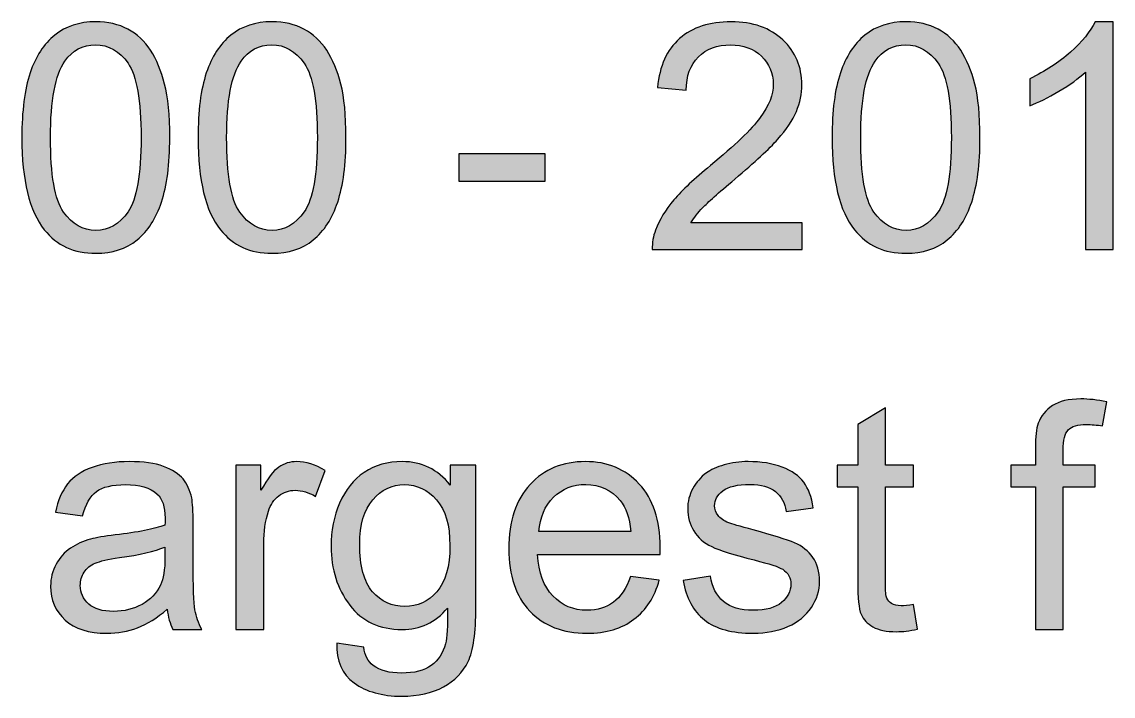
# Model space of a CAD drawing. Extents: x 65 to 355, y 40 to 244.
# Drawn here: x 205.5 to 216.43, y 40.75 to 47.51 of the extents above; entities that cross this region are included whole.
import ezdxf

# ---------------------------------------------------------------- set-up
doc = ezdxf.new("R2010")
doc.units = 0
doc.header["$MEASUREMENT"] = 0
doc.layers.add('COPYRIGHT_NOTICE', color=7, linetype='CONTINUOUS')

# ---------------------------------------------------------------- blocks, each defined once
blk = doc.blocks.new('BLOCK_7')
at = {"layer": 'COPYRIGHT_NOTICE'}
h = blk.add_hatch(color=7, dxfattribs=at)
h.dxf.hatch_style = 2
edge = h.paths.add_edge_path()
edge.add_spline(control_points=[(205.499, 46.351), (205.499, 46.619), (205.526, 46.835), (205.582, 46.999), (205.637, 47.163), (205.719, 47.289), (205.828, 47.378), (205.937, 47.467), (206.074, 47.512), (206.24, 47.512), (206.362, 47.512), (206.469, 47.487), (206.561, 47.438), (206.653, 47.389), (206.729, 47.318), (206.789, 47.226), (206.849, 47.133), (206.896, 47.02), (206.93, 46.888), (206.964, 46.755), (206.981, 46.576), (206.981, 46.351), (206.981, 46.084), (206.953, 45.869), (206.899, 45.705), (206.844, 45.541), (206.762, 45.414), (206.653, 45.325), (206.544, 45.235), (206.406, 45.191), (206.24, 45.191), (206.021, 45.191), (205.849, 45.269), (205.724, 45.427), (205.574, 45.615), (205.499, 45.923), (205.499, 46.351)], knot_values=[0, 0, 0, 0, 1, 1, 1, 2, 2, 2, 3, 3, 3, 4, 4, 4, 5, 5, 5, 6, 6, 6, 7, 7, 7, 8, 8, 8, 9, 9, 9, 10, 10, 10, 11, 11, 11, 12, 12, 12, 12], degree=3, periodic=1)
edge = h.paths.add_edge_path()
edge.add_spline(control_points=[(205.786, 46.351), (205.786, 45.977), (205.829, 45.729), (205.916, 45.605), (206.004, 45.482), (206.112, 45.42), (206.24, 45.42), (206.368, 45.42), (206.476, 45.482), (206.563, 45.607), (206.65, 45.731), (206.694, 45.979), (206.694, 46.351), (206.694, 46.724), (206.65, 46.973), (206.563, 47.096), (206.476, 47.219), (206.367, 47.281), (206.237, 47.281), (206.109, 47.281), (206.006, 47.226), (205.93, 47.118), (205.834, 46.979), (205.786, 46.723), (205.786, 46.351)], knot_values=[0, 0, 0, 0, 1, 1, 1, 2, 2, 2, 3, 3, 3, 4, 4, 4, 5, 5, 5, 6, 6, 6, 7, 7, 7, 8, 8, 8, 8], degree=3, periodic=1)
h = blk.add_hatch(color=7, dxfattribs=at)
h.dxf.hatch_style = 2
edge = h.paths.add_edge_path()
edge.add_spline(control_points=[(207.265, 46.351), (207.265, 46.619), (207.292, 46.835), (207.347, 46.999), (207.403, 47.163), (207.485, 47.289), (207.594, 47.378), (207.703, 47.467), (207.84, 47.512), (208.006, 47.512), (208.128, 47.512), (208.234, 47.487), (208.326, 47.438), (208.418, 47.389), (208.494, 47.318), (208.554, 47.226), (208.614, 47.133), (208.661, 47.02), (208.695, 46.888), (208.73, 46.755), (208.747, 46.576), (208.747, 46.351), (208.747, 46.084), (208.719, 45.869), (208.664, 45.705), (208.61, 45.541), (208.528, 45.414), (208.419, 45.325), (208.31, 45.235), (208.172, 45.191), (208.006, 45.191), (207.786, 45.191), (207.614, 45.269), (207.489, 45.427), (207.339, 45.615), (207.265, 45.923), (207.265, 46.351)], knot_values=[0, 0, 0, 0, 1, 1, 1, 2, 2, 2, 3, 3, 3, 4, 4, 4, 5, 5, 5, 6, 6, 6, 7, 7, 7, 8, 8, 8, 9, 9, 9, 10, 10, 10, 11, 11, 11, 12, 12, 12, 12], degree=3, periodic=1)
edge = h.paths.add_edge_path()
edge.add_spline(control_points=[(207.551, 46.351), (207.551, 45.977), (207.595, 45.729), (207.682, 45.605), (207.77, 45.482), (207.877, 45.42), (208.006, 45.42), (208.134, 45.42), (208.241, 45.482), (208.329, 45.607), (208.416, 45.731), (208.46, 45.979), (208.46, 46.351), (208.46, 46.724), (208.416, 46.973), (208.329, 47.096), (208.241, 47.219), (208.133, 47.281), (208.002, 47.281), (207.874, 47.281), (207.772, 47.226), (207.696, 47.118), (207.599, 46.979), (207.551, 46.723), (207.551, 46.351)], knot_values=[0, 0, 0, 0, 1, 1, 1, 2, 2, 2, 3, 3, 3, 4, 4, 4, 5, 5, 5, 6, 6, 6, 7, 7, 7, 8, 8, 8, 8], degree=3, periodic=1)
h = blk.add_hatch(color=7, dxfattribs=at)
h.dxf.hatch_style = 2
edge = h.paths.add_edge_path()
edge.add_spline(control_points=[(213.318, 45.498), (213.318, 45.498), (213.318, 45.23), (213.318, 45.23), (213.318, 45.23), (211.816, 45.23), (211.816, 45.23), (211.814, 45.297), (211.825, 45.361), (211.849, 45.423), (211.887, 45.526), (211.948, 45.627), (212.033, 45.726), (212.117, 45.825), (212.239, 45.94), (212.398, 46.07), (212.644, 46.272), (212.811, 46.433), (212.898, 46.551), (212.985, 46.67), (213.029, 46.781), (213.029, 46.887), (213.029, 46.997), (212.989, 47.091), (212.91, 47.167), (212.831, 47.243), (212.728, 47.281), (212.601, 47.281), (212.466, 47.281), (212.359, 47.24), (212.278, 47.16), (212.198, 47.079), (212.157, 46.967), (212.156, 46.825), (212.156, 46.825), (211.869, 46.854), (211.869, 46.854), (211.889, 47.068), (211.962, 47.231), (212.09, 47.344), (212.219, 47.456), (212.391, 47.512), (212.607, 47.512), (212.825, 47.512), (212.998, 47.451), (213.125, 47.33), (213.252, 47.209), (213.315, 47.059), (213.315, 46.881), (213.315, 46.79), (213.297, 46.7), (213.26, 46.612), (213.222, 46.525), (213.16, 46.432), (213.074, 46.335), (212.988, 46.238), (212.845, 46.104), (212.644, 45.935), (212.477, 45.794), (212.369, 45.699), (212.322, 45.649), (212.274, 45.599), (212.235, 45.548), (212.204, 45.498), (212.204, 45.498), (213.318, 45.498), (213.318, 45.498)], knot_values=[0, 0, 0, 0, 1, 1, 1, 2, 2, 2, 3, 3, 3, 4, 4, 4, 5, 5, 5, 6, 6, 6, 7, 7, 7, 8, 8, 8, 9, 9, 9, 10, 10, 10, 11, 11, 11, 12, 12, 12, 13, 13, 13, 14, 14, 14, 15, 15, 15, 16, 16, 16, 17, 17, 17, 18, 18, 18, 19, 19, 19, 20, 20, 20, 21, 21, 21, 22, 22, 22, 22], degree=3, periodic=1)
h = blk.add_hatch(color=7, dxfattribs=at)
h.dxf.hatch_style = 2
edge = h.paths.add_edge_path()
edge.add_spline(control_points=[(213.618, 46.351), (213.618, 46.619), (213.645, 46.835), (213.701, 46.999), (213.756, 47.163), (213.838, 47.289), (213.947, 47.378), (214.056, 47.467), (214.193, 47.512), (214.359, 47.512), (214.481, 47.512), (214.587, 47.487), (214.68, 47.438), (214.771, 47.389), (214.848, 47.318), (214.907, 47.226), (214.967, 47.133), (215.015, 47.02), (215.048, 46.888), (215.083, 46.755), (215.1, 46.576), (215.1, 46.351), (215.1, 46.084), (215.072, 45.869), (215.017, 45.705), (214.963, 45.541), (214.881, 45.414), (214.772, 45.325), (214.663, 45.235), (214.525, 45.191), (214.359, 45.191), (214.14, 45.191), (213.967, 45.269), (213.843, 45.427), (213.692, 45.615), (213.618, 45.923), (213.618, 46.351)], knot_values=[0, 0, 0, 0, 1, 1, 1, 2, 2, 2, 3, 3, 3, 4, 4, 4, 5, 5, 5, 6, 6, 6, 7, 7, 7, 8, 8, 8, 9, 9, 9, 10, 10, 10, 11, 11, 11, 12, 12, 12, 12], degree=3, periodic=1)
edge = h.paths.add_edge_path()
edge.add_spline(control_points=[(213.905, 46.351), (213.905, 45.977), (213.948, 45.729), (214.036, 45.605), (214.123, 45.482), (214.231, 45.42), (214.359, 45.42), (214.487, 45.42), (214.594, 45.482), (214.682, 45.607), (214.769, 45.731), (214.813, 45.979), (214.813, 46.351), (214.813, 46.724), (214.769, 46.973), (214.682, 47.096), (214.594, 47.219), (214.486, 47.281), (214.356, 47.281), (214.227, 47.281), (214.125, 47.226), (214.049, 47.118), (213.952, 46.979), (213.905, 46.723), (213.905, 46.351)], knot_values=[0, 0, 0, 0, 1, 1, 1, 2, 2, 2, 3, 3, 3, 4, 4, 4, 5, 5, 5, 6, 6, 6, 7, 7, 7, 8, 8, 8, 8], degree=3, periodic=1)
h = blk.add_hatch(color=7, dxfattribs=at)
h.dxf.hatch_style = 2
edge = h.paths.add_edge_path()
edge.add_spline(control_points=[(216.435, 45.23), (216.435, 45.23), (216.156, 45.23), (216.156, 45.23), (216.156, 45.23), (216.156, 47.008), (216.156, 47.008), (216.088, 46.944), (216, 46.879), (215.891, 46.816), (215.782, 46.751), (215.684, 46.703), (215.598, 46.671), (215.598, 46.671), (215.598, 46.941), (215.598, 46.941), (215.753, 47.015), (215.89, 47.103), (216.007, 47.208), (216.123, 47.312), (216.206, 47.413), (216.255, 47.512), (216.255, 47.512), (216.435, 47.512), (216.435, 47.512), (216.435, 47.512), (216.435, 45.23), (216.435, 45.23)], knot_values=[0, 0, 0, 0, 1, 1, 1, 2, 2, 2, 3, 3, 3, 4, 4, 4, 5, 5, 5, 6, 6, 6, 7, 7, 7, 8, 8, 8, 9, 9, 9, 9], degree=3, periodic=1)
h = blk.add_hatch(color=7, dxfattribs=at)
h.dxf.hatch_style = 2
h.paths.add_polyline_path([(209.881, 45.912), (209.881, 46.192), (210.739, 46.192), (210.739, 45.912)])
h = blk.add_hatch(color=7, dxfattribs=at)
h.dxf.hatch_style = 2
edge = h.paths.add_edge_path()
edge.add_spline(control_points=[(214.433, 41.669), (214.433, 41.669), (214.473, 41.423), (214.473, 41.423), (214.395, 41.406), (214.325, 41.398), (214.263, 41.398), (214.161, 41.398), (214.083, 41.414), (214.027, 41.446), (213.971, 41.478), (213.932, 41.52), (213.909, 41.572), (213.886, 41.625), (213.875, 41.735), (213.875, 41.902), (213.875, 41.902), (213.875, 42.849), (213.875, 42.849), (213.875, 42.849), (213.67, 42.849), (213.67, 42.849), (213.67, 42.849), (213.67, 43.066), (213.67, 43.066), (213.67, 43.066), (213.875, 43.066), (213.875, 43.066), (213.875, 43.066), (213.875, 43.474), (213.875, 43.474), (213.875, 43.474), (214.153, 43.641), (214.153, 43.641), (214.153, 43.641), (214.153, 43.066), (214.153, 43.066), (214.153, 43.066), (214.433, 43.066), (214.433, 43.066), (214.433, 43.066), (214.433, 42.849), (214.433, 42.849), (214.433, 42.849), (214.153, 42.849), (214.153, 42.849), (214.153, 42.849), (214.153, 41.886), (214.153, 41.886), (214.153, 41.807), (214.157, 41.756), (214.167, 41.733), (214.177, 41.71), (214.193, 41.692), (214.215, 41.679), (214.237, 41.665), (214.269, 41.658), (214.31, 41.658), (214.341, 41.658), (214.382, 41.662), (214.433, 41.669)], knot_values=[0, 0, 0, 0, 1, 1, 1, 2, 2, 2, 3, 3, 3, 4, 4, 4, 5, 5, 5, 6, 6, 6, 7, 7, 7, 8, 8, 8, 9, 9, 9, 10, 10, 10, 11, 11, 11, 12, 12, 12, 13, 13, 13, 14, 14, 14, 15, 15, 15, 16, 16, 16, 17, 17, 17, 18, 18, 18, 19, 19, 19, 20, 20, 20, 20], degree=3, periodic=1)
h = blk.add_hatch(color=7, dxfattribs=at)
h.dxf.hatch_style = 2
edge = h.paths.add_edge_path()
edge.add_spline(control_points=[(215.655, 41.42), (215.655, 41.42), (215.655, 42.849), (215.655, 42.849), (215.655, 42.849), (215.408, 42.849), (215.408, 42.849), (215.408, 42.849), (215.408, 43.066), (215.408, 43.066), (215.408, 43.066), (215.655, 43.066), (215.655, 43.066), (215.655, 43.066), (215.655, 43.241), (215.655, 43.241), (215.655, 43.352), (215.664, 43.434), (215.684, 43.488), (215.711, 43.56), (215.758, 43.619), (215.826, 43.664), (215.894, 43.709), (215.989, 43.731), (216.11, 43.731), (216.189, 43.731), (216.276, 43.722), (216.371, 43.703), (216.371, 43.703), (216.329, 43.46), (216.329, 43.46), (216.271, 43.47), (216.216, 43.475), (216.165, 43.475), (216.08, 43.475), (216.02, 43.457), (215.985, 43.421), (215.95, 43.385), (215.932, 43.317), (215.932, 43.218), (215.932, 43.218), (215.932, 43.066), (215.932, 43.066), (215.932, 43.066), (216.253, 43.066), (216.253, 43.066), (216.253, 43.066), (216.253, 42.849), (216.253, 42.849), (216.253, 42.849), (215.932, 42.849), (215.932, 42.849), (215.932, 42.849), (215.932, 41.42), (215.932, 41.42), (215.932, 41.42), (215.655, 41.42), (215.655, 41.42)], knot_values=[0, 0, 0, 0, 1, 1, 1, 2, 2, 2, 3, 3, 3, 4, 4, 4, 5, 5, 5, 6, 6, 6, 7, 7, 7, 8, 8, 8, 9, 9, 9, 10, 10, 10, 11, 11, 11, 12, 12, 12, 13, 13, 13, 14, 14, 14, 15, 15, 15, 16, 16, 16, 17, 17, 17, 18, 18, 18, 19, 19, 19, 19], degree=3, periodic=1)
h = blk.add_hatch(color=7, dxfattribs=at)
h.dxf.hatch_style = 2
edge = h.paths.add_edge_path()
edge.add_spline(control_points=[(206.956, 41.623), (206.853, 41.535), (206.753, 41.473), (206.658, 41.437), (206.562, 41.401), (206.459, 41.382), (206.35, 41.382), (206.169, 41.382), (206.03, 41.427), (205.933, 41.515), (205.836, 41.603), (205.787, 41.716), (205.787, 41.854), (205.787, 41.934), (205.805, 42.008), (205.842, 42.075), (205.879, 42.141), (205.927, 42.195), (205.986, 42.235), (206.046, 42.275), (206.113, 42.306), (206.187, 42.326), (206.242, 42.341), (206.325, 42.355), (206.435, 42.368), (206.66, 42.395), (206.826, 42.427), (206.933, 42.465), (206.934, 42.503), (206.934, 42.527), (206.934, 42.537), (206.934, 42.651), (206.908, 42.731), (206.855, 42.778), (206.784, 42.841), (206.678, 42.872), (206.537, 42.872), (206.406, 42.872), (206.309, 42.849), (206.247, 42.803), (206.184, 42.757), (206.138, 42.676), (206.108, 42.559), (206.108, 42.559), (205.835, 42.597), (205.835, 42.597), (205.86, 42.713), (205.901, 42.807), (205.958, 42.879), (206.014, 42.951), (206.097, 43.007), (206.204, 43.045), (206.312, 43.084), (206.436, 43.103), (206.578, 43.103), (206.718, 43.103), (206.833, 43.087), (206.92, 43.054), (207.008, 43.021), (207.073, 42.979), (207.114, 42.929), (207.155, 42.879), (207.184, 42.815), (207.201, 42.739), (207.21, 42.691), (207.215, 42.605), (207.215, 42.481), (207.215, 42.481), (207.215, 42.109), (207.215, 42.109), (207.215, 41.85), (207.221, 41.686), (207.233, 41.617), (207.245, 41.549), (207.268, 41.483), (207.303, 41.42), (207.303, 41.42), (207.012, 41.42), (207.012, 41.42), (206.983, 41.478), (206.964, 41.545), (206.956, 41.623)], knot_values=[0, 0, 0, 0, 1, 1, 1, 2, 2, 2, 3, 3, 3, 4, 4, 4, 5, 5, 5, 6, 6, 6, 7, 7, 7, 8, 8, 8, 9, 9, 9, 10, 10, 10, 11, 11, 11, 12, 12, 12, 13, 13, 13, 14, 14, 14, 15, 15, 15, 16, 16, 16, 17, 17, 17, 18, 18, 18, 19, 19, 19, 20, 20, 20, 21, 21, 21, 22, 22, 22, 23, 23, 23, 24, 24, 24, 25, 25, 25, 26, 26, 26, 27, 27, 27, 27], degree=3, periodic=1)
edge = h.paths.add_edge_path()
edge.add_spline(control_points=[(206.933, 42.246), (206.831, 42.204), (206.68, 42.169), (206.477, 42.14), (206.362, 42.124), (206.281, 42.105), (206.234, 42.085), (206.186, 42.064), (206.149, 42.034), (206.124, 41.994), (206.098, 41.954), (206.085, 41.91), (206.085, 41.861), (206.085, 41.787), (206.113, 41.725), (206.169, 41.675), (206.225, 41.626), (206.308, 41.601), (206.417, 41.601), (206.524, 41.601), (206.62, 41.625), (206.703, 41.672), (206.787, 41.719), (206.849, 41.783), (206.888, 41.865), (206.918, 41.928), (206.933, 42.021), (206.933, 42.144), (206.933, 42.144), (206.933, 42.246), (206.933, 42.246)], knot_values=[0, 0, 0, 0, 1, 1, 1, 2, 2, 2, 3, 3, 3, 4, 4, 4, 5, 5, 5, 6, 6, 6, 7, 7, 7, 8, 8, 8, 9, 9, 9, 10, 10, 10, 10], degree=3, periodic=1)
h = blk.add_hatch(color=7, dxfattribs=at)
h.dxf.hatch_style = 2
edge = h.paths.add_edge_path()
edge.add_spline(control_points=[(207.644, 41.42), (207.644, 41.42), (207.644, 43.066), (207.644, 43.066), (207.644, 43.066), (207.895, 43.066), (207.895, 43.066), (207.895, 43.066), (207.895, 42.816), (207.895, 42.816), (207.96, 42.933), (208.019, 43.01), (208.073, 43.048), (208.127, 43.085), (208.187, 43.103), (208.252, 43.103), (208.346, 43.103), (208.442, 43.073), (208.539, 43.013), (208.539, 43.013), (208.443, 42.754), (208.443, 42.754), (208.375, 42.795), (208.306, 42.815), (208.238, 42.815), (208.177, 42.815), (208.122, 42.797), (208.074, 42.76), (208.025, 42.723), (207.991, 42.672), (207.97, 42.607), (207.939, 42.508), (207.923, 42.399), (207.923, 42.282), (207.923, 42.282), (207.923, 41.42), (207.923, 41.42), (207.923, 41.42), (207.644, 41.42), (207.644, 41.42)], knot_values=[0, 0, 0, 0, 1, 1, 1, 2, 2, 2, 3, 3, 3, 4, 4, 4, 5, 5, 5, 6, 6, 6, 7, 7, 7, 8, 8, 8, 9, 9, 9, 10, 10, 10, 11, 11, 11, 12, 12, 12, 13, 13, 13, 13], degree=3, periodic=1)
h = blk.add_hatch(color=7, dxfattribs=at)
h.dxf.hatch_style = 2
edge = h.paths.add_edge_path()
edge.add_spline(control_points=[(208.654, 41.283), (208.654, 41.283), (208.925, 41.243), (208.925, 41.243), (208.936, 41.159), (208.968, 41.098), (209.019, 41.06), (209.089, 41.008), (209.183, 40.983), (209.303, 40.983), (209.432, 40.983), (209.532, 41.008), (209.602, 41.06), (209.673, 41.112), (209.72, 41.184), (209.745, 41.277), (209.759, 41.334), (209.766, 41.453), (209.765, 41.635), (209.643, 41.491), (209.491, 41.42), (209.309, 41.42), (209.083, 41.42), (208.908, 41.501), (208.784, 41.665), (208.66, 41.828), (208.598, 42.024), (208.598, 42.252), (208.598, 42.409), (208.626, 42.554), (208.683, 42.687), (208.74, 42.82), (208.822, 42.922), (208.93, 42.995), (209.038, 43.067), (209.165, 43.103), (209.311, 43.103), (209.505, 43.103), (209.665, 43.025), (209.792, 42.868), (209.792, 42.868), (209.792, 43.066), (209.792, 43.066), (209.792, 43.066), (210.049, 43.066), (210.049, 43.066), (210.049, 43.066), (210.049, 41.643), (210.049, 41.643), (210.049, 41.387), (210.023, 41.205), (209.971, 41.098), (209.918, 40.991), (209.836, 40.906), (209.723, 40.844), (209.609, 40.782), (209.47, 40.751), (209.305, 40.751), (209.108, 40.751), (208.95, 40.796), (208.829, 40.884), (208.708, 40.973), (208.649, 41.106), (208.654, 41.283)], knot_values=[0, 0, 0, 0, 1, 1, 1, 2, 2, 2, 3, 3, 3, 4, 4, 4, 5, 5, 5, 6, 6, 6, 7, 7, 7, 8, 8, 8, 9, 9, 9, 10, 10, 10, 11, 11, 11, 12, 12, 12, 13, 13, 13, 14, 14, 14, 15, 15, 15, 16, 16, 16, 17, 17, 17, 18, 18, 18, 19, 19, 19, 20, 20, 20, 21, 21, 21, 21], degree=3, periodic=1)
edge = h.paths.add_edge_path()
edge.add_spline(control_points=[(208.885, 42.272), (208.885, 42.056), (208.927, 41.899), (209.013, 41.799), (209.099, 41.7), (209.207, 41.651), (209.336, 41.651), (209.464, 41.651), (209.571, 41.7), (209.658, 41.799), (209.745, 41.898), (209.788, 42.052), (209.788, 42.263), (209.788, 42.465), (209.744, 42.617), (209.654, 42.719), (209.565, 42.821), (209.457, 42.872), (209.331, 42.872), (209.207, 42.872), (209.102, 42.822), (209.015, 42.721), (208.928, 42.62), (208.885, 42.471), (208.885, 42.272)], knot_values=[0, 0, 0, 0, 1, 1, 1, 2, 2, 2, 3, 3, 3, 4, 4, 4, 5, 5, 5, 6, 6, 6, 7, 7, 7, 8, 8, 8, 8], degree=3, periodic=1)
h = blk.add_hatch(color=7, dxfattribs=at)
h.dxf.hatch_style = 2
edge = h.paths.add_edge_path()
edge.add_spline(control_points=[(211.598, 41.95), (211.598, 41.95), (211.886, 41.914), (211.886, 41.914), (211.84, 41.746), (211.756, 41.615), (211.633, 41.522), (211.51, 41.429), (211.353, 41.382), (211.162, 41.382), (210.921, 41.382), (210.73, 41.457), (210.589, 41.605), (210.448, 41.753), (210.378, 41.961), (210.378, 42.229), (210.378, 42.506), (210.449, 42.721), (210.591, 42.874), (210.734, 43.027), (210.919, 43.103), (211.146, 43.103), (211.367, 43.103), (211.546, 43.028), (211.686, 42.878), (211.825, 42.728), (211.895, 42.518), (211.895, 42.246), (211.895, 42.229), (211.895, 42.204), (211.894, 42.171), (211.894, 42.171), (210.666, 42.171), (210.666, 42.171), (210.676, 41.991), (210.728, 41.852), (210.819, 41.756), (210.912, 41.66), (211.026, 41.612), (211.164, 41.612), (211.266, 41.612), (211.353, 41.639), (211.426, 41.693), (211.498, 41.746), (211.555, 41.832), (211.598, 41.95)], knot_values=[0, 0, 0, 0, 1, 1, 1, 2, 2, 2, 3, 3, 3, 4, 4, 4, 5, 5, 5, 6, 6, 6, 7, 7, 7, 8, 8, 8, 9, 9, 9, 10, 10, 10, 11, 11, 11, 12, 12, 12, 13, 13, 13, 14, 14, 14, 15, 15, 15, 15], degree=3, periodic=1)
edge = h.paths.add_edge_path()
edge.add_spline(control_points=[(210.681, 42.401), (210.681, 42.401), (211.601, 42.401), (211.601, 42.401), (211.588, 42.539), (211.553, 42.643), (211.495, 42.713), (211.406, 42.82), (211.291, 42.874), (211.15, 42.874), (211.021, 42.874), (210.914, 42.831), (210.826, 42.745), (210.739, 42.659), (210.691, 42.545), (210.681, 42.401)], knot_values=[0, 0, 0, 0, 1, 1, 1, 2, 2, 2, 3, 3, 3, 4, 4, 4, 5, 5, 5, 5], degree=3, periodic=1)
h = blk.add_hatch(color=7, dxfattribs=at)
h.dxf.hatch_style = 2
edge = h.paths.add_edge_path()
edge.add_spline(control_points=[(212.125, 41.911), (212.125, 41.911), (212.4, 41.954), (212.4, 41.954), (212.416, 41.844), (212.459, 41.759), (212.53, 41.7), (212.601, 41.642), (212.7, 41.612), (212.827, 41.612), (212.955, 41.612), (213.05, 41.638), (213.112, 41.69), (213.174, 41.742), (213.205, 41.803), (213.205, 41.874), (213.205, 41.937), (213.178, 41.986), (213.123, 42.023), (213.085, 42.047), (212.99, 42.079), (212.838, 42.117), (212.633, 42.169), (212.491, 42.214), (212.412, 42.251), (212.333, 42.289), (212.273, 42.341), (212.232, 42.408), (212.192, 42.475), (212.171, 42.548), (212.171, 42.629), (212.171, 42.702), (212.188, 42.77), (212.222, 42.833), (212.255, 42.895), (212.301, 42.947), (212.359, 42.989), (212.402, 43.021), (212.461, 43.048), (212.536, 43.07), (212.611, 43.092), (212.692, 43.103), (212.777, 43.103), (212.907, 43.103), (213.02, 43.085), (213.118, 43.048), (213.215, 43.01), (213.287, 42.96), (213.334, 42.896), (213.38, 42.833), (213.413, 42.748), (213.43, 42.641), (213.43, 42.641), (213.157, 42.604), (213.157, 42.604), (213.145, 42.689), (213.109, 42.755), (213.05, 42.803), (212.99, 42.85), (212.906, 42.874), (212.797, 42.874), (212.669, 42.874), (212.578, 42.853), (212.523, 42.81), (212.468, 42.768), (212.441, 42.718), (212.441, 42.661), (212.441, 42.625), (212.452, 42.593), (212.475, 42.564), (212.498, 42.534), (212.533, 42.509), (212.582, 42.489), (212.61, 42.479), (212.692, 42.455), (212.828, 42.418), (213.026, 42.365), (213.164, 42.322), (213.242, 42.289), (213.32, 42.255), (213.381, 42.206), (213.425, 42.142), (213.47, 42.078), (213.492, 41.998), (213.492, 41.903), (213.492, 41.81), (213.465, 41.723), (213.411, 41.641), (213.356, 41.559), (213.278, 41.495), (213.176, 41.45), (213.074, 41.405), (212.958, 41.382), (212.828, 41.382), (212.615, 41.382), (212.451, 41.427), (212.339, 41.516), (212.227, 41.605), (212.156, 41.736), (212.125, 41.911)], knot_values=[0, 0, 0, 0, 1, 1, 1, 2, 2, 2, 3, 3, 3, 4, 4, 4, 5, 5, 5, 6, 6, 6, 7, 7, 7, 8, 8, 8, 9, 9, 9, 10, 10, 10, 11, 11, 11, 12, 12, 12, 13, 13, 13, 14, 14, 14, 15, 15, 15, 16, 16, 16, 17, 17, 17, 18, 18, 18, 19, 19, 19, 20, 20, 20, 21, 21, 21, 22, 22, 22, 23, 23, 23, 24, 24, 24, 25, 25, 25, 26, 26, 26, 27, 27, 27, 28, 28, 28, 29, 29, 29, 30, 30, 30, 31, 31, 31, 32, 32, 32, 33, 33, 33, 33], degree=3, periodic=1)
blk.add_lwpolyline([(209.881, 45.912), (209.881, 46.192), (210.739, 46.192), (210.739, 45.912), (209.881, 45.912)], dxfattribs=at)
for points, knots in [([(205.499, 46.351), (205.499, 46.619), (205.526, 46.835), (205.582, 46.999), (205.637, 47.163), (205.719, 47.289), (205.828, 47.378), (205.937, 47.467), (206.074, 47.512), (206.24, 47.512), (206.362, 47.512), (206.469, 47.487), (206.561, 47.438), (206.653, 47.389), (206.729, 47.318), (206.789, 47.226), (206.849, 47.133), (206.896, 47.02), (206.93, 46.888), (206.964, 46.755), (206.981, 46.576), (206.981, 46.351), (206.981, 46.084), (206.953, 45.869), (206.899, 45.705), (206.844, 45.541), (206.762, 45.414), (206.653, 45.325), (206.544, 45.235), (206.406, 45.191), (206.24, 45.191), (206.021, 45.191), (205.849, 45.269), (205.724, 45.427), (205.574, 45.615), (205.499, 45.923), (205.499, 46.351)], [0, 0, 0, 0, 1, 1, 1, 2, 2, 2, 3, 3, 3, 4, 4, 4, 5, 5, 5, 6, 6, 6, 7, 7, 7, 8, 8, 8, 9, 9, 9, 10, 10, 10, 11, 11, 11, 12, 12, 12, 12]), ([(207.265, 46.351), (207.265, 46.619), (207.292, 46.835), (207.347, 46.999), (207.403, 47.163), (207.485, 47.289), (207.594, 47.378), (207.703, 47.467), (207.84, 47.512), (208.006, 47.512), (208.128, 47.512), (208.234, 47.487), (208.326, 47.438), (208.418, 47.389), (208.494, 47.318), (208.554, 47.226), (208.614, 47.133), (208.661, 47.02), (208.695, 46.888), (208.73, 46.755), (208.747, 46.576), (208.747, 46.351), (208.747, 46.084), (208.719, 45.869), (208.664, 45.705), (208.61, 45.541), (208.528, 45.414), (208.419, 45.325), (208.31, 45.235), (208.172, 45.191), (208.006, 45.191), (207.786, 45.191), (207.614, 45.269), (207.489, 45.427), (207.339, 45.615), (207.265, 45.923), (207.265, 46.351)], [0, 0, 0, 0, 1, 1, 1, 2, 2, 2, 3, 3, 3, 4, 4, 4, 5, 5, 5, 6, 6, 6, 7, 7, 7, 8, 8, 8, 9, 9, 9, 10, 10, 10, 11, 11, 11, 12, 12, 12, 12]), ([(213.318, 45.498), (213.318, 45.498), (213.318, 45.23), (213.318, 45.23), (213.318, 45.23), (211.816, 45.23), (211.816, 45.23), (211.814, 45.297), (211.825, 45.361), (211.849, 45.423), (211.887, 45.526), (211.948, 45.627), (212.033, 45.726), (212.117, 45.825), (212.239, 45.94), (212.398, 46.07), (212.644, 46.272), (212.811, 46.433), (212.898, 46.551), (212.985, 46.67), (213.029, 46.781), (213.029, 46.887), (213.029, 46.997), (212.989, 47.091), (212.91, 47.167), (212.831, 47.243), (212.728, 47.281), (212.601, 47.281), (212.466, 47.281), (212.359, 47.24), (212.278, 47.16), (212.198, 47.079), (212.157, 46.967), (212.156, 46.825), (212.156, 46.825), (211.869, 46.854), (211.869, 46.854), (211.889, 47.068), (211.962, 47.231), (212.09, 47.344), (212.219, 47.456), (212.391, 47.512), (212.607, 47.512), (212.825, 47.512), (212.998, 47.451), (213.125, 47.33), (213.252, 47.209), (213.315, 47.059), (213.315, 46.881), (213.315, 46.79), (213.297, 46.7), (213.26, 46.612), (213.222, 46.525), (213.16, 46.432), (213.074, 46.335), (212.988, 46.238), (212.845, 46.104), (212.644, 45.935), (212.477, 45.794), (212.369, 45.699), (212.322, 45.649), (212.274, 45.599), (212.235, 45.548), (212.204, 45.498), (212.204, 45.498), (213.318, 45.498), (213.318, 45.498)], [0, 0, 0, 0, 1, 1, 1, 2, 2, 2, 3, 3, 3, 4, 4, 4, 5, 5, 5, 6, 6, 6, 7, 7, 7, 8, 8, 8, 9, 9, 9, 10, 10, 10, 11, 11, 11, 12, 12, 12, 13, 13, 13, 14, 14, 14, 15, 15, 15, 16, 16, 16, 17, 17, 17, 18, 18, 18, 19, 19, 19, 20, 20, 20, 21, 21, 21, 22, 22, 22, 22]), ([(213.618, 46.351), (213.618, 46.619), (213.645, 46.835), (213.701, 46.999), (213.756, 47.163), (213.838, 47.289), (213.947, 47.378), (214.056, 47.467), (214.193, 47.512), (214.359, 47.512), (214.481, 47.512), (214.587, 47.487), (214.68, 47.438), (214.771, 47.389), (214.848, 47.318), (214.907, 47.226), (214.967, 47.133), (215.015, 47.02), (215.048, 46.888), (215.083, 46.755), (215.1, 46.576), (215.1, 46.351), (215.1, 46.084), (215.072, 45.869), (215.017, 45.705), (214.963, 45.541), (214.881, 45.414), (214.772, 45.325), (214.663, 45.235), (214.525, 45.191), (214.359, 45.191), (214.14, 45.191), (213.967, 45.269), (213.843, 45.427), (213.692, 45.615), (213.618, 45.923), (213.618, 46.351)], [0, 0, 0, 0, 1, 1, 1, 2, 2, 2, 3, 3, 3, 4, 4, 4, 5, 5, 5, 6, 6, 6, 7, 7, 7, 8, 8, 8, 9, 9, 9, 10, 10, 10, 11, 11, 11, 12, 12, 12, 12]), ([(216.435, 45.23), (216.435, 45.23), (216.156, 45.23), (216.156, 45.23), (216.156, 45.23), (216.156, 47.008), (216.156, 47.008), (216.088, 46.944), (216, 46.879), (215.891, 46.816), (215.782, 46.751), (215.684, 46.703), (215.598, 46.671), (215.598, 46.671), (215.598, 46.941), (215.598, 46.941), (215.753, 47.015), (215.89, 47.103), (216.007, 47.208), (216.123, 47.312), (216.206, 47.413), (216.255, 47.512), (216.255, 47.512), (216.435, 47.512), (216.435, 47.512), (216.435, 47.512), (216.435, 45.23), (216.435, 45.23)], [0, 0, 0, 0, 1, 1, 1, 2, 2, 2, 3, 3, 3, 4, 4, 4, 5, 5, 5, 6, 6, 6, 7, 7, 7, 8, 8, 8, 9, 9, 9, 9]), ([(205.786, 46.351), (205.786, 45.977), (205.829, 45.729), (205.916, 45.605), (206.004, 45.482), (206.112, 45.42), (206.24, 45.42), (206.368, 45.42), (206.476, 45.482), (206.563, 45.607), (206.65, 45.731), (206.694, 45.979), (206.694, 46.351), (206.694, 46.724), (206.65, 46.973), (206.563, 47.096), (206.476, 47.219), (206.367, 47.281), (206.237, 47.281), (206.109, 47.281), (206.006, 47.226), (205.93, 47.118), (205.834, 46.979), (205.786, 46.723), (205.786, 46.351)], [0, 0, 0, 0, 1, 1, 1, 2, 2, 2, 3, 3, 3, 4, 4, 4, 5, 5, 5, 6, 6, 6, 7, 7, 7, 8, 8, 8, 8]), ([(207.551, 46.351), (207.551, 45.977), (207.595, 45.729), (207.682, 45.605), (207.77, 45.482), (207.877, 45.42), (208.006, 45.42), (208.134, 45.42), (208.241, 45.482), (208.329, 45.607), (208.416, 45.731), (208.46, 45.979), (208.46, 46.351), (208.46, 46.724), (208.416, 46.973), (208.329, 47.096), (208.241, 47.219), (208.133, 47.281), (208.002, 47.281), (207.874, 47.281), (207.772, 47.226), (207.696, 47.118), (207.599, 46.979), (207.551, 46.723), (207.551, 46.351)], [0, 0, 0, 0, 1, 1, 1, 2, 2, 2, 3, 3, 3, 4, 4, 4, 5, 5, 5, 6, 6, 6, 7, 7, 7, 8, 8, 8, 8]), ([(213.905, 46.351), (213.905, 45.977), (213.948, 45.729), (214.036, 45.605), (214.123, 45.482), (214.231, 45.42), (214.359, 45.42), (214.487, 45.42), (214.594, 45.482), (214.682, 45.607), (214.769, 45.731), (214.813, 45.979), (214.813, 46.351), (214.813, 46.724), (214.769, 46.973), (214.682, 47.096), (214.594, 47.219), (214.486, 47.281), (214.356, 47.281), (214.227, 47.281), (214.125, 47.226), (214.049, 47.118), (213.952, 46.979), (213.905, 46.723), (213.905, 46.351)], [0, 0, 0, 0, 1, 1, 1, 2, 2, 2, 3, 3, 3, 4, 4, 4, 5, 5, 5, 6, 6, 6, 7, 7, 7, 8, 8, 8, 8]), ([(214.433, 41.669), (214.433, 41.669), (214.473, 41.423), (214.473, 41.423), (214.395, 41.406), (214.325, 41.398), (214.263, 41.398), (214.161, 41.398), (214.083, 41.414), (214.027, 41.446), (213.971, 41.478), (213.932, 41.52), (213.909, 41.572), (213.886, 41.625), (213.875, 41.735), (213.875, 41.902), (213.875, 41.902), (213.875, 42.849), (213.875, 42.849), (213.875, 42.849), (213.67, 42.849), (213.67, 42.849), (213.67, 42.849), (213.67, 43.066), (213.67, 43.066), (213.67, 43.066), (213.875, 43.066), (213.875, 43.066), (213.875, 43.066), (213.875, 43.474), (213.875, 43.474), (213.875, 43.474), (214.153, 43.641), (214.153, 43.641), (214.153, 43.641), (214.153, 43.066), (214.153, 43.066), (214.153, 43.066), (214.433, 43.066), (214.433, 43.066), (214.433, 43.066), (214.433, 42.849), (214.433, 42.849), (214.433, 42.849), (214.153, 42.849), (214.153, 42.849), (214.153, 42.849), (214.153, 41.886), (214.153, 41.886), (214.153, 41.807), (214.157, 41.756), (214.167, 41.733), (214.177, 41.71), (214.193, 41.692), (214.215, 41.679), (214.237, 41.665), (214.269, 41.658), (214.31, 41.658), (214.341, 41.658), (214.382, 41.662), (214.433, 41.669)], [0, 0, 0, 0, 1, 1, 1, 2, 2, 2, 3, 3, 3, 4, 4, 4, 5, 5, 5, 6, 6, 6, 7, 7, 7, 8, 8, 8, 9, 9, 9, 10, 10, 10, 11, 11, 11, 12, 12, 12, 13, 13, 13, 14, 14, 14, 15, 15, 15, 16, 16, 16, 17, 17, 17, 18, 18, 18, 19, 19, 19, 20, 20, 20, 20]), ([(215.655, 41.42), (215.655, 41.42), (215.655, 42.849), (215.655, 42.849), (215.655, 42.849), (215.408, 42.849), (215.408, 42.849), (215.408, 42.849), (215.408, 43.066), (215.408, 43.066), (215.408, 43.066), (215.655, 43.066), (215.655, 43.066), (215.655, 43.066), (215.655, 43.241), (215.655, 43.241), (215.655, 43.352), (215.664, 43.434), (215.684, 43.488), (215.711, 43.56), (215.758, 43.619), (215.826, 43.664), (215.894, 43.709), (215.989, 43.731), (216.11, 43.731), (216.189, 43.731), (216.276, 43.722), (216.371, 43.703), (216.371, 43.703), (216.329, 43.46), (216.329, 43.46), (216.271, 43.47), (216.216, 43.475), (216.165, 43.475), (216.08, 43.475), (216.02, 43.457), (215.985, 43.421), (215.95, 43.385), (215.932, 43.317), (215.932, 43.218), (215.932, 43.218), (215.932, 43.066), (215.932, 43.066), (215.932, 43.066), (216.253, 43.066), (216.253, 43.066), (216.253, 43.066), (216.253, 42.849), (216.253, 42.849), (216.253, 42.849), (215.932, 42.849), (215.932, 42.849), (215.932, 42.849), (215.932, 41.42), (215.932, 41.42), (215.932, 41.42), (215.655, 41.42), (215.655, 41.42)], [0, 0, 0, 0, 1, 1, 1, 2, 2, 2, 3, 3, 3, 4, 4, 4, 5, 5, 5, 6, 6, 6, 7, 7, 7, 8, 8, 8, 9, 9, 9, 10, 10, 10, 11, 11, 11, 12, 12, 12, 13, 13, 13, 14, 14, 14, 15, 15, 15, 16, 16, 16, 17, 17, 17, 18, 18, 18, 19, 19, 19, 19]), ([(206.956, 41.623), (206.853, 41.535), (206.753, 41.473), (206.658, 41.437), (206.562, 41.401), (206.459, 41.382), (206.35, 41.382), (206.169, 41.382), (206.03, 41.427), (205.933, 41.515), (205.836, 41.603), (205.787, 41.716), (205.787, 41.854), (205.787, 41.934), (205.805, 42.008), (205.842, 42.075), (205.879, 42.141), (205.927, 42.195), (205.986, 42.235), (206.046, 42.275), (206.113, 42.306), (206.187, 42.326), (206.242, 42.341), (206.325, 42.355), (206.435, 42.368), (206.66, 42.395), (206.826, 42.427), (206.933, 42.465), (206.934, 42.503), (206.934, 42.527), (206.934, 42.537), (206.934, 42.651), (206.908, 42.731), (206.855, 42.778), (206.784, 42.841), (206.678, 42.872), (206.537, 42.872), (206.406, 42.872), (206.309, 42.849), (206.247, 42.803), (206.184, 42.757), (206.138, 42.676), (206.108, 42.559), (206.108, 42.559), (205.835, 42.597), (205.835, 42.597), (205.86, 42.713), (205.901, 42.807), (205.958, 42.879), (206.014, 42.951), (206.097, 43.007), (206.204, 43.045), (206.312, 43.084), (206.436, 43.103), (206.578, 43.103), (206.718, 43.103), (206.833, 43.087), (206.92, 43.054), (207.008, 43.021), (207.073, 42.979), (207.114, 42.929), (207.155, 42.879), (207.184, 42.815), (207.201, 42.739), (207.21, 42.691), (207.215, 42.605), (207.215, 42.481), (207.215, 42.481), (207.215, 42.109), (207.215, 42.109), (207.215, 41.85), (207.221, 41.686), (207.233, 41.617), (207.245, 41.549), (207.268, 41.483), (207.303, 41.42), (207.303, 41.42), (207.012, 41.42), (207.012, 41.42), (206.983, 41.478), (206.964, 41.545), (206.956, 41.623)], [0, 0, 0, 0, 1, 1, 1, 2, 2, 2, 3, 3, 3, 4, 4, 4, 5, 5, 5, 6, 6, 6, 7, 7, 7, 8, 8, 8, 9, 9, 9, 10, 10, 10, 11, 11, 11, 12, 12, 12, 13, 13, 13, 14, 14, 14, 15, 15, 15, 16, 16, 16, 17, 17, 17, 18, 18, 18, 19, 19, 19, 20, 20, 20, 21, 21, 21, 22, 22, 22, 23, 23, 23, 24, 24, 24, 25, 25, 25, 26, 26, 26, 27, 27, 27, 27]), ([(207.644, 41.42), (207.644, 41.42), (207.644, 43.066), (207.644, 43.066), (207.644, 43.066), (207.895, 43.066), (207.895, 43.066), (207.895, 43.066), (207.895, 42.816), (207.895, 42.816), (207.96, 42.933), (208.019, 43.01), (208.073, 43.048), (208.127, 43.085), (208.187, 43.103), (208.252, 43.103), (208.346, 43.103), (208.442, 43.073), (208.539, 43.013), (208.539, 43.013), (208.443, 42.754), (208.443, 42.754), (208.375, 42.795), (208.306, 42.815), (208.238, 42.815), (208.177, 42.815), (208.122, 42.797), (208.074, 42.76), (208.025, 42.723), (207.991, 42.672), (207.97, 42.607), (207.939, 42.508), (207.923, 42.399), (207.923, 42.282), (207.923, 42.282), (207.923, 41.42), (207.923, 41.42), (207.923, 41.42), (207.644, 41.42), (207.644, 41.42)], [0, 0, 0, 0, 1, 1, 1, 2, 2, 2, 3, 3, 3, 4, 4, 4, 5, 5, 5, 6, 6, 6, 7, 7, 7, 8, 8, 8, 9, 9, 9, 10, 10, 10, 11, 11, 11, 12, 12, 12, 13, 13, 13, 13]), ([(208.654, 41.283), (208.654, 41.283), (208.925, 41.243), (208.925, 41.243), (208.936, 41.159), (208.968, 41.098), (209.019, 41.06), (209.089, 41.008), (209.183, 40.983), (209.303, 40.983), (209.432, 40.983), (209.532, 41.008), (209.602, 41.06), (209.673, 41.112), (209.72, 41.184), (209.745, 41.277), (209.759, 41.334), (209.766, 41.453), (209.765, 41.635), (209.643, 41.491), (209.491, 41.42), (209.309, 41.42), (209.083, 41.42), (208.908, 41.501), (208.784, 41.665), (208.66, 41.828), (208.598, 42.024), (208.598, 42.252), (208.598, 42.409), (208.626, 42.554), (208.683, 42.687), (208.74, 42.82), (208.822, 42.922), (208.93, 42.995), (209.038, 43.067), (209.165, 43.103), (209.311, 43.103), (209.505, 43.103), (209.665, 43.025), (209.792, 42.868), (209.792, 42.868), (209.792, 43.066), (209.792, 43.066), (209.792, 43.066), (210.049, 43.066), (210.049, 43.066), (210.049, 43.066), (210.049, 41.643), (210.049, 41.643), (210.049, 41.387), (210.023, 41.205), (209.971, 41.098), (209.918, 40.991), (209.836, 40.906), (209.723, 40.844), (209.609, 40.782), (209.47, 40.751), (209.305, 40.751), (209.108, 40.751), (208.95, 40.796), (208.829, 40.884), (208.708, 40.973), (208.649, 41.106), (208.654, 41.283)], [0, 0, 0, 0, 1, 1, 1, 2, 2, 2, 3, 3, 3, 4, 4, 4, 5, 5, 5, 6, 6, 6, 7, 7, 7, 8, 8, 8, 9, 9, 9, 10, 10, 10, 11, 11, 11, 12, 12, 12, 13, 13, 13, 14, 14, 14, 15, 15, 15, 16, 16, 16, 17, 17, 17, 18, 18, 18, 19, 19, 19, 20, 20, 20, 21, 21, 21, 21]), ([(211.598, 41.95), (211.598, 41.95), (211.886, 41.914), (211.886, 41.914), (211.84, 41.746), (211.756, 41.615), (211.633, 41.522), (211.51, 41.429), (211.353, 41.382), (211.162, 41.382), (210.921, 41.382), (210.73, 41.457), (210.589, 41.605), (210.448, 41.753), (210.378, 41.961), (210.378, 42.229), (210.378, 42.506), (210.449, 42.721), (210.591, 42.874), (210.734, 43.027), (210.919, 43.103), (211.146, 43.103), (211.367, 43.103), (211.546, 43.028), (211.686, 42.878), (211.825, 42.728), (211.895, 42.518), (211.895, 42.246), (211.895, 42.229), (211.895, 42.204), (211.894, 42.171), (211.894, 42.171), (210.666, 42.171), (210.666, 42.171), (210.676, 41.991), (210.728, 41.852), (210.819, 41.756), (210.912, 41.66), (211.026, 41.612), (211.164, 41.612), (211.266, 41.612), (211.353, 41.639), (211.426, 41.693), (211.498, 41.746), (211.555, 41.832), (211.598, 41.95)], [0, 0, 0, 0, 1, 1, 1, 2, 2, 2, 3, 3, 3, 4, 4, 4, 5, 5, 5, 6, 6, 6, 7, 7, 7, 8, 8, 8, 9, 9, 9, 10, 10, 10, 11, 11, 11, 12, 12, 12, 13, 13, 13, 14, 14, 14, 15, 15, 15, 15]), ([(212.125, 41.911), (212.125, 41.911), (212.4, 41.954), (212.4, 41.954), (212.416, 41.844), (212.459, 41.759), (212.53, 41.7), (212.601, 41.642), (212.7, 41.612), (212.827, 41.612), (212.955, 41.612), (213.05, 41.638), (213.112, 41.69), (213.174, 41.742), (213.205, 41.803), (213.205, 41.874), (213.205, 41.937), (213.178, 41.986), (213.123, 42.023), (213.085, 42.047), (212.99, 42.079), (212.838, 42.117), (212.633, 42.169), (212.491, 42.214), (212.412, 42.251), (212.333, 42.289), (212.273, 42.341), (212.232, 42.408), (212.192, 42.475), (212.171, 42.548), (212.171, 42.629), (212.171, 42.702), (212.188, 42.77), (212.222, 42.833), (212.255, 42.895), (212.301, 42.947), (212.359, 42.989), (212.402, 43.021), (212.461, 43.048), (212.536, 43.07), (212.611, 43.092), (212.692, 43.103), (212.777, 43.103), (212.907, 43.103), (213.02, 43.085), (213.118, 43.048), (213.215, 43.01), (213.287, 42.96), (213.334, 42.896), (213.38, 42.833), (213.413, 42.748), (213.43, 42.641), (213.43, 42.641), (213.157, 42.604), (213.157, 42.604), (213.145, 42.689), (213.109, 42.755), (213.05, 42.803), (212.99, 42.85), (212.906, 42.874), (212.797, 42.874), (212.669, 42.874), (212.578, 42.853), (212.523, 42.81), (212.468, 42.768), (212.441, 42.718), (212.441, 42.661), (212.441, 42.625), (212.452, 42.593), (212.475, 42.564), (212.498, 42.534), (212.533, 42.509), (212.582, 42.489), (212.61, 42.479), (212.692, 42.455), (212.828, 42.418), (213.026, 42.365), (213.164, 42.322), (213.242, 42.289), (213.32, 42.255), (213.381, 42.206), (213.425, 42.142), (213.47, 42.078), (213.492, 41.998), (213.492, 41.903), (213.492, 41.81), (213.465, 41.723), (213.411, 41.641), (213.356, 41.559), (213.278, 41.495), (213.176, 41.45), (213.074, 41.405), (212.958, 41.382), (212.828, 41.382), (212.615, 41.382), (212.451, 41.427), (212.339, 41.516), (212.227, 41.605), (212.156, 41.736), (212.125, 41.911)], [0, 0, 0, 0, 1, 1, 1, 2, 2, 2, 3, 3, 3, 4, 4, 4, 5, 5, 5, 6, 6, 6, 7, 7, 7, 8, 8, 8, 9, 9, 9, 10, 10, 10, 11, 11, 11, 12, 12, 12, 13, 13, 13, 14, 14, 14, 15, 15, 15, 16, 16, 16, 17, 17, 17, 18, 18, 18, 19, 19, 19, 20, 20, 20, 21, 21, 21, 22, 22, 22, 23, 23, 23, 24, 24, 24, 25, 25, 25, 26, 26, 26, 27, 27, 27, 28, 28, 28, 29, 29, 29, 30, 30, 30, 31, 31, 31, 32, 32, 32, 33, 33, 33, 33]), ([(208.885, 42.272), (208.885, 42.056), (208.927, 41.899), (209.013, 41.799), (209.099, 41.7), (209.207, 41.651), (209.336, 41.651), (209.464, 41.651), (209.571, 41.7), (209.658, 41.799), (209.745, 41.898), (209.788, 42.052), (209.788, 42.263), (209.788, 42.465), (209.744, 42.617), (209.654, 42.719), (209.565, 42.821), (209.457, 42.872), (209.331, 42.872), (209.207, 42.872), (209.102, 42.822), (209.015, 42.721), (208.928, 42.62), (208.885, 42.471), (208.885, 42.272)], [0, 0, 0, 0, 1, 1, 1, 2, 2, 2, 3, 3, 3, 4, 4, 4, 5, 5, 5, 6, 6, 6, 7, 7, 7, 8, 8, 8, 8]), ([(210.681, 42.401), (210.681, 42.401), (211.601, 42.401), (211.601, 42.401), (211.588, 42.539), (211.553, 42.643), (211.495, 42.713), (211.406, 42.82), (211.291, 42.874), (211.15, 42.874), (211.021, 42.874), (210.914, 42.831), (210.826, 42.745), (210.739, 42.659), (210.691, 42.545), (210.681, 42.401)], [0, 0, 0, 0, 1, 1, 1, 2, 2, 2, 3, 3, 3, 4, 4, 4, 5, 5, 5, 5]), ([(206.933, 42.246), (206.831, 42.204), (206.68, 42.169), (206.477, 42.14), (206.362, 42.124), (206.281, 42.105), (206.234, 42.085), (206.186, 42.064), (206.149, 42.034), (206.124, 41.994), (206.098, 41.954), (206.085, 41.91), (206.085, 41.861), (206.085, 41.787), (206.113, 41.725), (206.169, 41.675), (206.225, 41.626), (206.308, 41.601), (206.417, 41.601), (206.524, 41.601), (206.62, 41.625), (206.703, 41.672), (206.787, 41.719), (206.849, 41.783), (206.888, 41.865), (206.918, 41.928), (206.933, 42.021), (206.933, 42.144), (206.933, 42.144), (206.933, 42.246), (206.933, 42.246)], [0, 0, 0, 0, 1, 1, 1, 2, 2, 2, 3, 3, 3, 4, 4, 4, 5, 5, 5, 6, 6, 6, 7, 7, 7, 8, 8, 8, 9, 9, 9, 10, 10, 10, 10])]:
    blk.add_open_spline(points, degree=3, knots=knots, dxfattribs=at)

msp = doc.modelspace()

# ---------------------------------------------------------------- block references
at = {"layer": 'COPYRIGHT_NOTICE'}
msp.add_blockref('BLOCK_7', (0, 0), dxfattribs=at)

doc.saveas('drawing.dxf')
